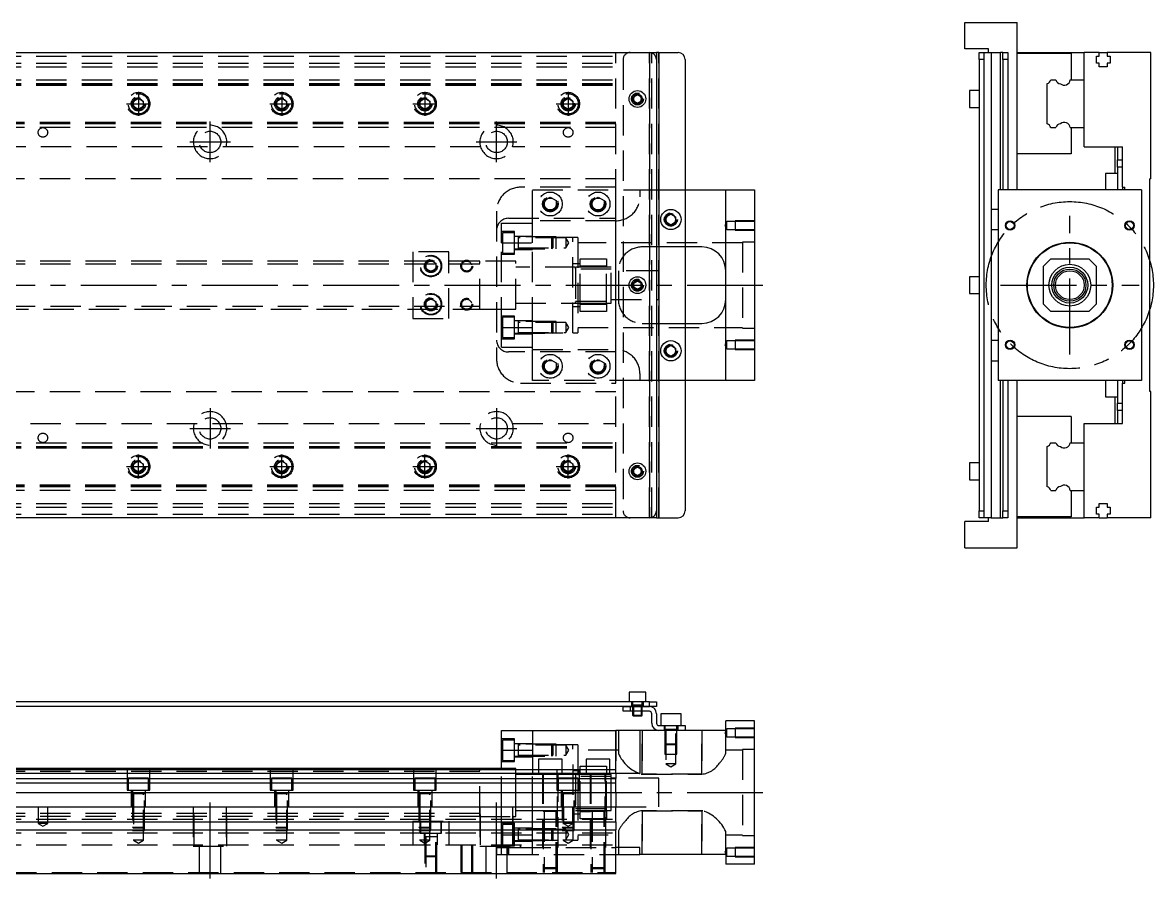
# Model space of a CAD drawing. Extents: x -15 to 942, y -307 to 112.
# Drawn here: x 468.5 to 942.1, y -248.6 to 110 of the extents above; entities that cross this region are included whole.
import ezdxf

# ---------------------------------------------------------------- set-up
doc = ezdxf.new("R2010")
doc.units = 0
doc.linetypes.add('CENTER', pattern=[50.8, 31.75, -6.35, 6.35, -6.35])
doc.linetypes.add('DASHED', pattern=[19.05, 12.7, -6.35])
doc.layers.get('0').update_dxf_attribs({"linetype": 'CONTINUOUS'})
doc.layers.add('CENTER', color=1, linetype='CENTER')

msp = doc.modelspace()

# ---------------------------------------------------------------- linework, layer by layer
at = {"color": 7, "linetype": 'CONTINUOUS'}
for p, q in [((863.1, 110), (885.1, 110)), ((863.1, 99), (863.1, 110)), ((885.1, 40), (885.1, 110)), ((3, 97.5), (731, 97.5)), ((731, 97.5), (734, 97.5)), ((734, 97.5), (734, 94.5)), ((735, 97.5), (734, 97.5)), ((735, 97.5), (735, -97.5)), ((735, 97.5), (743, 97.5)), ((873.1, 99), (863.1, 99)), ((869.1, 97.5), (871.1, 97.5)), ((869.1, 94.5), (869.1, 97.5)), ((871.1, 97.5), (874.1, 97.5)), ((871.1, 97.5), (871.1, 94.5)), ((873.1, 97.5), (873.1, 99)), ((874.1, 97.5), (874.1, 31.75)), ((874.1, 97.5), (878.1, 97.5)), ((878.1, 40), (878.1, 97.5)), ((879.1, 97.5), (878.1, 97.5)), ((879.1, 97.5), (881.1, 97.5)), ((879.1, 94.5), (879.1, 97.5)), ((881.1, 97.5), (881.1, 94.5)), ((885.1, 97.5), (913.1, 97.5)), ((907.6, 97), (885.1, 97)), ((907.6, 97), (907.6, 86)), ((913.1, 86), (913.1, 97.5)), ((919.4, 97.5), (913.1, 97.5)), ((918.25, 96), (919.4, 96)), ((918.25, 93), (918.25, 96)), ((919.4, 97.5), (922.8, 97.5)), ((919.4, 96), (919.4, 97.5)), ((922.8, 97.5), (922.8, 96)), ((941.1, 97.5), (922.8, 97.5)), ((922.8, 96), (923.95, 96)), ((923.95, 96), (923.95, 93)), ((941.1, 44.5), (941.1, 97.5)), ((734, 94.5), (734, -94.5)), ((746, 94.5), (746, -94.5)), ((871.1, 94.5), (869.1, 94.5)), ((869.1, 94.5), (869.1, -94.5)), ((871.1, 94.5), (871.1, -94.5)), ((881.1, 94.5), (879.1, 94.5)), ((879.1, 94.5), (879.1, 40)), ((881.1, 94.5), (881.1, 40)), ((919.4, 93), (918.25, 93)), ((919.4, 91.5), (919.4, 93)), ((922.8, 91.5), (919.4, 91.5)), ((922.8, 93), (922.8, 91.5)), ((923.95, 93), (922.8, 93)), ((899.139608, 86), (901.260392, 86)), ((907.281934, 86), (913.1, 86)), ((913.1, 66), (913.1, 86)), ((913.1, 66), (913.1, 86)), ((865.1, 81.5), (865.1, 78)), ((869.1, 81.5), (865.1, 81.5)), ((897.6, 67.539608), (897.6, 84.460392)), ((724.5, 78.866026), (726, 79.73205)), ((724.5, 77.133974), (724.5, 78.866026)), ((726, 76.26795), (724.5, 77.133974)), ((726, 79.73205), (727.5, 78.866026)), ((727.5, 77.133974), (726, 76.26795)), ((727.5, 78.866026), (727.5, 77.133974)), ((865.1, 78), (865.1, 74.5)), ((865.1, 74.5), (869.1, 74.5)), ((899.139608, 66), (901.260392, 66)), ((907.281934, 66), (913.1, 66)), ((907.6, 66), (907.6, 55)), ((913.1, 58), (913.1, 66)), ((913.1, 58), (929.1, 58)), ((926.1, 46.75), (926.1, 58)), ((927.1, 58), (927.1, 52.5)), ((929.1, 41), (929.1, 58)), ((907.6, 55), (885.1, 55)), ((927.1, 52.5), (929.1, 52.5)), ((927.1, 49.5), (927.1, 52.5)), ((929.1, 49.5), (927.1, 49.5)), ((927.1, 49.5), (927.1, 40)), ((922.1, 46.75), (922.1, 42.5)), ((927.1, 46.75), (922.1, 46.75)), ((941.1, 44.5), (940.6, 44.5)), ((940.6, -44.5), (940.6, 44.5)), ((746.005, 40), (763.005, 40)), ((763.005, -40), (763.005, 40)), ((763.005, 40), (775.005, 40)), ((775.005, 40), (775.005, -40)), ((877.1, 40), (877.1, -40)), ((937.1, 40), (877.1, 40)), ((922.1, 42.5), (922.1, 40)), ((929.1, 41), (930.1, 41)), ((929.1, 41), (929.1, 40)), ((930.1, 40), (930.1, 41)), ((937.1, 40), (937.1, -40)), ((738.005, 28.6547), (740.005, 29.809402)), ((738.005, 26.3453), (738.005, 28.6547)), ((740.005, 29.809402), (742.005, 28.6547)), ((742.005, 28.6547), (742.005, 26.3453)), ((874.1, 31.75), (874.1, 27.5)), ((877.1, 31.75), (874.1, 31.75)), ((740.005, 25.190598), (738.005, 26.3453)), ((742.005, 26.3453), (740.005, 25.190598)), ((874.1, 27.5), (874.1, 23.25)), ((874.1, 23.25), (874.1, -23.25)), ((874.1, 23.25), (877.1, 23.25)), ((753.005, 16), (746.005, 16)), ((899.1, 11), (896.1, 8)), ((899.1, 11), (915.1, 11)), ((918.1, 8), (915.1, 11)), ((896.1, -8), (896.1, 8)), ((918.1, 8), (918.1, -8)), ((724.505, 0.866026), (726.005, 1.73205)), ((724.505, -0.866026), (724.505, 0.866026)), ((726.005, 1.73205), (727.505, 0.866026)), ((727.505, 0.866026), (727.505, -0.866026)), ((865.1, 3.5), (865.1, 0)), ((869.1, 3.5), (865.1, 3.5)), ((726.005, -1.73205), (724.505, -0.866026)), ((727.505, -0.866026), (726.005, -1.73205)), ((865.1, 0), (865.1, -3.5)), ((865.1, -3.5), (869.1, -3.5)), ((896.1, -8), (899.1, -11)), ((915.1, -11), (918.1, -8)), ((915.1, -11), (899.1, -11)), ((746.005, -16), (753.005, -16)), ((874.1, -23.25), (874.1, -27.5)), ((877.1, -23.25), (874.1, -23.25)), ((738.005, -26.3453), (740.005, -25.190598)), ((738.005, -28.6547), (738.005, -26.3453)), ((740.005, -25.190598), (742.005, -26.3453)), ((742.005, -26.3453), (742.005, -28.6547)), ((874.1, -27.5), (874.1, -31.75)), ((740.005, -29.809402), (738.005, -28.6547)), ((742.005, -28.6547), (740.005, -29.809402)), ((874.1, -31.75), (874.1, -97.5)), ((874.1, -31.75), (877.1, -31.75)), ((763.005, -40), (746.005, -40)), ((775.005, -40), (763.005, -40)), ((937.1, -40), (877.1, -40)), ((878.1, -97.5), (878.1, -40)), ((879.1, -40), (879.1, -94.5)), ((881.1, -40), (881.1, -94.5)), ((885.1, -110), (885.1, -40)), ((922.1, -40), (922.1, -42.5)), ((922.1, -42.5), (922.1, -46.75)), ((927.1, -40), (927.1, -49.5)), ((928.7, -39.999994), (928.7, -40.000852)), ((929.1, -40), (929.1, -41)), ((929.1, -58), (929.1, -41)), ((929.1, -41), (930.1, -41)), ((930.1, -41), (930.1, -40)), ((922.1, -46.75), (927.1, -46.75)), ((926.1, -58), (926.1, -46.75)), ((941.1, -44.5), (940.6, -44.5)), ((941.1, -97.5), (941.1, -44.5)), ((927.1, -49.5), (929.1, -49.5)), ((927.1, -52.5), (927.1, -49.5)), ((907.6, -55), (885.1, -55)), ((907.6, -55), (907.6, -66)), ((929.1, -52.5), (927.1, -52.5)), ((927.1, -52.5), (927.1, -58)), ((913.1, -66), (913.1, -58)), ((913.1, -58), (929.1, -58)), ((899.139608, -66), (901.260392, -66)), ((907.281934, -66), (913.1, -66)), ((913.1, -86), (913.1, -66)), ((913.1, -86), (913.1, -66)), ((897.6, -84.460392), (897.6, -67.539608)), ((865.1, -74.5), (865.1, -78)), ((869.1, -74.5), (865.1, -74.5)), ((724.5, -77.133974), (726, -76.26795)), ((724.5, -78.866026), (724.5, -77.133974)), ((726, -79.73205), (724.5, -78.866026)), ((726, -76.26795), (727.5, -77.133974)), ((727.5, -78.866026), (726, -79.73205)), ((727.5, -77.133974), (727.5, -78.866026)), ((865.1, -78), (865.1, -81.5)), ((865.1, -81.5), (869.1, -81.5)), ((899.139608, -86), (901.260392, -86)), ((907.281934, -86), (913.1, -86)), ((907.6, -86), (907.6, -97)), ((913.1, -97.5), (913.1, -86)), ((734, -94.5), (734, -97.5)), ((869.1, -94.5), (871.1, -94.5)), ((869.1, -97.5), (869.1, -94.5)), ((871.1, -94.5), (871.1, -97.5)), ((879.1, -94.5), (881.1, -94.5)), ((879.1, -97.5), (879.1, -94.5)), ((881.1, -94.5), (881.1, -97.5)), ((918.25, -93), (919.4, -93)), ((918.25, -96), (918.25, -93)), ((919.4, -91.5), (922.8, -91.5)), ((919.4, -93), (919.4, -91.5)), ((922.8, -91.5), (922.8, -93)), ((922.8, -93), (923.95, -93)), ((923.95, -93), (923.95, -96)), ((731, -97.5), (3, -97.5)), ((734, -97.5), (731, -97.5)), ((734, -97.5), (735, -97.5)), ((735, -97.5), (743, -97.5)), ((863.1, -110), (863.1, -99)), ((873.1, -99), (863.1, -99)), ((871.1, -97.5), (869.1, -97.5)), ((874.1, -97.5), (871.1, -97.5)), ((873.1, -99), (873.1, -97.5)), ((874.1, -97.5), (878.1, -97.5)), ((878.1, -97.5), (879.1, -97.5)), ((881.1, -97.5), (879.1, -97.5)), ((907.6, -97), (885.1, -97)), ((885.1, -97.5), (913.1, -97.5)), ((919.4, -97.5), (913.1, -97.5)), ((919.4, -96), (918.25, -96)), ((919.4, -97.5), (919.4, -96)), ((919.4, -97.5), (922.8, -97.5)), ((922.8, -96), (922.8, -97.5)), ((923.95, -96), (922.8, -96)), ((941.1, -97.5), (922.8, -97.5)), ((863.1, -110), (885.1, -110)), ((731, -174.55), (442, -174.55)), ((729.505, -170.55), (722.505, -170.55)), ((722.505, -170.55), (722.505, -174.55)), ((729.505, -174.55), (729.505, -170.55)), ((731.005, -176.55), (731.005, -174.55)), ((731.005, -174.55), (734.005, -174.55)), ((734.005, -174.55), (734.005, -176.55)), ((723, -176.55), (442, -176.55)), ((720.005, -178.55), (720.005, -176.55)), ((723.005, -178.55), (720.005, -178.55)), ((723.005, -176.55), (723.005, -178.55)), ((723.005, -176.55), (731.005, -176.55)), ((731.005, -176.55), (723.005, -176.55)), ((731.005, -178.55), (723.005, -178.55)), ((724.005, -178.55), (724.005, -180.2)), ((724.355, -178.55), (724.355, -180.55)), ((727.655, -180.55), (727.655, -178.55)), ((728.005, -180.2), (728.005, -178.55)), ((734.005, -176.55), (731.005, -176.55)), ((732.005, -183.55), (732.005, -179.55)), ((734.005, -179.55), (734.005, -183.55)), ((744.255, -179.55), (735.755, -179.55)), ((735.755, -179.55), (735.755, -184.55)), ((744.255, -184.55), (744.255, -179.55)), ((724.005, -180.2), (728.005, -180.2)), ((724.005, -180.2), (724.355, -180.55)), ((727.655, -180.55), (724.355, -180.55)), ((727.655, -180.55), (728.005, -180.2)), ((735.005, -184.55), (743.005, -184.55)), ((743.005, -186.55), (743.005, -184.55)), ((743.005, -184.55), (746.005, -184.55)), ((746.005, -184.55), (746.005, -186.55)), ((775.005, -182.55), (763.005, -182.55)), ((763.005, -186.55), (763.005, -182.55)), ((775.005, -242.55), (775.005, -182.55)), ((669.005, -186.55), (682.005, -186.55)), ((669.005, -194.76658), (669.005, -186.55)), ((682.005, -186.55), (682.005, -203.05)), ((682.005, -186.55), (717.005, -186.55)), ((717.005, -203.05), (717.005, -186.55)), ((727.005, -186.55), (717.005, -186.55)), ((735.005, -186.55), (727.005, -186.55)), ((727.005, -186.55), (727.005, -204.55)), ((743.005, -186.55), (735.005, -186.55)), ((746.005, -186.55), (743.005, -186.55)), ((763.005, -186.55), (746.005, -186.55)), ((669.005, -194.76658), (682.005, -194.76658)), ((669.005, -203.05), (669.005, -194.76658)), ((694.505, -198.55), (684.505, -198.55)), ((684.505, -198.55), (684.505, -203.05)), ((694.505, -203.05), (694.505, -198.55)), ((714.505, -198.55), (704.505, -198.55)), ((704.505, -198.55), (704.505, -203.05)), ((714.505, -203.05), (714.505, -198.55)), ((660, -202.55), (441.5, -202.55)), ((717, -203.05), (441.5, -203.05)), ((660.005, -202.55), (660, -202.55)), ((660.005, -202.55), (660.005, -203.05)), ((669.005, -202.55), (660.005, -202.55)), ((660.01, -202.55), (660.005, -202.55)), ((717.005, -204.589608), (717.005, -203.05)), ((717, -204.589608), (441.5, -204.589608)), ((441.5, -206.710392), (717, -206.710392)), ((727.005, -204.55), (717.005, -204.55)), ((717.005, -204.589608), (717.005, -206.710392)), ((717.005, -208.620532), (717.005, -206.710392)), ((717, -208.620532), (441.5, -208.620532)), ((717, -212.731934), (441.5, -212.731934)), ((717.005, -212.731934), (717.005, -208.620532)), ((717.005, -212.731934), (717.005, -218.55)), ((17, -218.55), (717, -218.55)), ((717.005, -224.85), (717.005, -218.55)), ((17, -224.85), (717, -224.85)), ((717.005, -224.85), (717.005, -228.25)), ((17, -228.25), (717, -228.25)), ((717.005, -246.55), (717.005, -228.25)), ((727.005, -235.55), (717.005, -235.55)), ((727.005, -238.55), (727.005, -235.55)), ((717.005, -238.55), (727.005, -238.55)), ((763.005, -238.55), (727.005, -238.55)), ((763.005, -238.55), (763.005, -242.55)), ((775.005, -242.55), (763.005, -242.55)), ((17, -246.55), (717, -246.55))]:
    msp.add_line(p, q, dxfattribs=at)
at = {"color": 3, "linetype": 'DASHED'}
for p, q in [((17, 96), (717, 96)), ((717, -97.5), (717, 97.5)), ((731, -97.5), (731, 97.5)), ((731, 97.5), (731, -97.5)), ((732, -97.5), (732, 97.5)), ((735, -97.5), (735, 97.5)), ((17, 93), (717, 93)), ((17, 91.5), (717, 91.5)), ((720, 94.5), (720, -94.5)), ((17, 86), (717, 86)), ((17, 84.460392), (717, 84.460392)), ((17, 84.403994), (717, 84.403994)), ((17, 83.8), (717, 83.8)), ((514.5, 76), (514.534018, 76.411016)), ((515, 77.1547), (517, 78.309402)), ((515, 74.8453), (515, 77.1547)), ((517, 78.309402), (519, 77.1547)), ((519, 77.1547), (519, 74.8453)), ((574.5, 76), (574.534018, 76.411016)), ((575, 77.1547), (577, 78.309402)), ((575, 74.8453), (575, 77.1547)), ((577, 78.309402), (579, 77.1547)), ((579, 77.1547), (579, 74.8453)), ((634.5, 76), (634.534018, 76.411016)), ((635, 77.1547), (637, 78.309402)), ((635, 74.8453), (635, 77.1547)), ((637, 78.309402), (639, 77.1547)), ((639, 77.1547), (639, 74.8453)), ((695, 77.1547), (697, 78.309402)), ((695, 74.8453), (695, 77.1547)), ((697, 78.309402), (699, 77.1547)), ((699, 77.1547), (699, 74.8453)), ((699.483582, 76.286038), (699.5, 76)), ((727.973226, 78.326156), (728, 78)), ((517, 73.690598), (515, 74.8453)), ((519, 74.8453), (517, 73.690598)), ((577, 73.690598), (575, 74.8453)), ((579, 74.8453), (577, 73.690598)), ((637, 73.690598), (635, 74.8453)), ((639, 74.8453), (637, 73.690598)), ((697, 73.690598), (695, 74.8453)), ((699, 74.8453), (697, 73.690598)), ((717, 68.2), (17, 68.2)), ((717, 67.596006), (17, 67.596006)), ((717, 67.539608), (17, 67.539608)), ((717, 66), (17, 66)), ((660.291796, 58), (433.708204, 58)), ((717, 58), (673.708204, 58)), ((717, 44.5), (22.640312, 44.5)), ((717.005, 41), (677.005, 41)), ((682.005, 27), (682.005, 40)), ((682.005, 40), (727.005, 40)), ((717.005, 28), (717.005, 41)), ((727.005, 40), (727.005, 37)), ((727.005, 40), (734.005, 40)), ((734.005, 40), (746.005, 40)), ((687.005, 35.443376), (689.505, 36.886752)), ((687.005, 32.556624), (687.005, 35.443376)), ((689.505, 36.886752), (692.005, 35.443376)), ((692.005, 35.443376), (692.005, 32.556624)), ((692.482798, 34.364306), (692.505, 34)), ((707.005, 35.443376), (709.505, 36.886752)), ((707.005, 32.556624), (707.005, 35.443376)), ((709.505, 36.886752), (712.005, 35.443376)), ((712.005, 35.443376), (712.005, 32.556624)), ((712.482798, 34.364306), (712.505, 34)), ((667.005, 31), (667.005, -31)), ((689.505, 31.113248), (687.005, 32.556624)), ((692.005, 32.556624), (689.505, 31.113248)), ((709.505, 31.113248), (707.005, 32.556624)), ((712.005, 32.556624), (709.505, 31.113248)), ((669.005, 26), (682.005, 26)), ((669.005, 17.78342), (669.005, 26)), ((672.005, 28), (717.005, 28)), ((682.005, 17.78342), (682.005, 27)), ((717.005, 27), (682.005, 27)), ((682.005, 17.78342), (682.005, 26)), ((717.005, -28), (717.005, 28)), ((737.505, 27.5), (737.53189, 27.865682)), ((763.505, 26.65), (762.552372, 25)), ((762.552372, 25), (763.505, 23.35)), ((763.505, 23.35), (763.505, 26.65)), ((767.005, 26.65), (763.505, 26.65)), ((767.005, 26.999994), (767.005, 23.000006)), ((775.005, 26.999994), (767.005, 26.999994)), ((775.005, 26.65), (767.005, 26.65)), ((674.505, 22.42767), (669.005, 22.42767)), ((669.505, 21.92767), (669.505, 13.42767)), ((674.505, 21.92767), (669.505, 21.92767)), ((674.505, 12.92767), (674.505, 22.42767)), ((682.005, 20.42767), (674.505, 20.42767)), ((692.005, 20.177664), (674.505, 20.177664)), ((676.105, 20.177674), (676.105, 15.177664)), ((696.005, 19.77767), (676.105, 19.77767)), ((699.005, 20), (682.005, 20)), ((699.005, 20), (682.005, 20)), ((690.105, 15.17767), (690.105, 20.17767)), ((690.505, 19.77767), (690.105, 20.17767)), ((690.505, 19.77767), (690.505, 15.57767)), ((692.005, 15.177674), (692.005, 20.177664)), ((696.005, 19.77767), (696.005, 15.57767)), ((697.217436, 17.67767), (696.005, 19.77767)), ((699.005, -20), (699.005, 20)), ((701.005, 20), (699.005, 20)), ((701.005, 20), (701.005, -20)), ((763.505, 23.35), (767.005, 23.35)), ((767.005, 23.35), (775.005, 23.35)), ((767.005, 23.000006), (775.005, 23.000006)), ((669.005, -17.78342), (669.005, 17.78342)), ((669.005, 17.78342), (682.005, 17.78342)), ((674.505, 15.177674), (692.005, 15.177674)), ((674.505, 14.92767), (682.005, 14.92767)), ((676.105, 15.57767), (696.005, 15.57767)), ((682.005, -17.78342), (682.005, 17.78342)), ((682.005, -17.78342), (682.005, 17.78342)), ((690.105, 15.17767), (690.505, 15.57767)), ((696.005, 15.57767), (697.217436, 17.67767)), ((770.005, 17.75), (701.005, 17.75)), ((734.005, 16), (728.005, 16)), ((746.005, 16), (734.005, 16)), ((770.005, 18), (770.005, -18)), ((775.005, 18), (770.005, 18)), ((660.005, 10), (382, 10)), ((632, 14), (632, -14)), ((647, 14), (632, 14)), ((637.5, 9.1547), (639.5, 10.309402)), ((639.5, 10.309402), (641.5, 9.1547)), ((647, -14), (647, 14)), ((660.005, -10), (660.005, 10)), ((675.005, 10), (660.005, 10)), ((669.005, 12.92767), (674.505, 12.92767)), ((675.005, 10), (669.005, 10)), ((669.505, 13.42767), (674.505, 13.42767)), ((675.005, -10), (675.005, 10)), ((675.005, -10), (675.005, 10)), ((702.005, 11), (713.005, 11)), ((702.005, 8), (702.005, 11)), ((713.005, 11), (713.005, 8)), ((660, 8.75), (42, 8.75)), ((637.5, 6.8453), (637.5, 9.1547)), ((639.5, 5.690598), (637.5, 6.8453)), ((641.5, 6.8453), (639.5, 5.690598)), ((641.5, 9.1547), (641.5, 6.8453)), ((641.983582, 8.286038), (642, 8)), ((700.01, 7.5), (675.005, 7.5)), ((700, 7.5), (675.005, 7.5)), ((702.005, 9), (699.005, 9)), ((713.005, 7.5), (700, 7.5)), ((700.01, 7.5), (700, 7.5)), ((700.005, 6.950984), (700.005, 7.5)), ((700.005, 7.5), (700.005, 6.951128)), ((700.005, 6.951128), (700.005, -6.950984)), ((715.005, 6.75), (700.005, 6.75)), ((713.005, 7.5), (700.01, 7.5)), ((713.005, 8), (702.005, 8)), ((702.005, -8), (702.005, 8)), ((713.005, -8), (713.005, 8)), ((715.005, 7.5), (713.005, 7.5)), ((715.005, -7.5), (715.005, 7.5)), ((734.005, 6), (715.005, 6)), ((718.005, 6), (718.005, -6)), ((735.005, 6), (734.005, 6)), ((735.005, -6), (735.005, 6)), ((727.978226, 0.326156), (728.005, 0)), ((42, -8.75), (660, -8.75)), ((637.5, -6.8453), (639.5, -5.690598)), ((637.5, -9.1547), (637.5, -6.8453)), ((639.5, -10.309402), (637.5, -9.1547)), ((639.5, -5.690598), (641.5, -6.8453)), ((641.5, -9.1547), (639.5, -10.309402)), ((641.5, -6.8453), (641.5, -9.1547)), ((641.983582, -7.713962), (642, -8)), ((675.005, -7.5), (700.01, -7.5)), ((675.005, -7.5), (700, -7.5)), ((699.005, -9), (702.005, -9)), ((700, -7.5), (713.005, -7.5)), ((700, -7.5), (700.01, -7.5)), ((700.005, -6.75), (715.005, -6.75)), ((700.005, -7.499332), (700.005, -6.950962)), ((700.005, -6.950984), (700.005, -7.5)), ((700.005, -7.5), (700.005, -7.499332)), ((700.01, -7.5), (713.005, -7.5)), ((702.005, -8), (713.005, -8)), ((702.005, -11), (702.005, -8)), ((713.005, -7.5), (715.005, -7.5)), ((713.005, -8), (713.005, -11)), ((715.005, -6), (734.005, -6)), ((734.005, -6), (735.005, -6)), ((382, -10), (660.005, -10)), ((632, -14), (647, -14)), ((660.005, -10), (675.005, -10)), ((669.005, -10), (675.005, -10)), ((674.505, -12.92767), (669.005, -12.92767)), ((669.505, -13.42767), (669.505, -21.92767)), ((674.505, -13.42767), (669.505, -13.42767)), ((674.505, -22.42767), (674.505, -12.92767)), ((713.005, -11), (702.005, -11)), ((669.005, -17.78342), (682.005, -17.78342)), ((669.005, -26), (669.005, -17.78342)), ((682.005, -14.92767), (674.505, -14.92767)), ((692.005, -15.177674), (674.505, -15.177674)), ((676.105, -15.177664), (676.105, -20.177674)), ((696.005, -15.57767), (676.105, -15.57767)), ((682.005, -26), (682.005, -17.78342)), ((682.005, -27), (682.005, -17.78342)), ((690.105, -20.17767), (690.105, -15.17767)), ((690.505, -15.57767), (690.105, -15.17767)), ((690.505, -15.57767), (690.505, -19.77767)), ((692.005, -20.177664), (692.005, -15.177674)), ((696.005, -15.57767), (696.005, -19.77767)), ((697.217436, -17.67767), (696.005, -15.57767)), ((696.005, -19.77767), (697.217436, -17.67767)), ((701.005, -17.75), (770.005, -17.75)), ((728.005, -16), (734.005, -16)), ((734.005, -16), (746.005, -16)), ((770.005, -18), (775.005, -18)), ((669.005, -22.42767), (674.505, -22.42767)), ((669.505, -21.92767), (674.505, -21.92767)), ((674.505, -20.177664), (692.005, -20.177664)), ((674.505, -20.42767), (682.005, -20.42767)), ((676.105, -19.77767), (696.005, -19.77767)), ((682.005, -20), (699.005, -20)), ((682.005, -20), (699.005, -20)), ((690.105, -20.17767), (690.505, -19.77767)), ((699.005, -20), (701.005, -20)), ((763.505, -23.35), (762.552372, -25)), ((763.505, -26.65), (763.505, -23.35)), ((767.005, -23.35), (763.505, -23.35)), ((767.005, -23.000006), (767.005, -26.999994)), ((775.005, -23.000006), (767.005, -23.000006)), ((775.005, -23.35), (767.005, -23.35)), ((669.005, -26), (682.005, -26)), ((717.005, -28), (672.005, -28)), ((682.005, -27), (717.005, -27)), ((682.005, -40), (682.005, -27)), ((717.005, -41), (717.005, -28)), ((737.505, -27.5), (737.53189, -27.134318)), ((762.552372, -25), (763.505, -26.65)), ((763.505, -26.65), (767.005, -26.65)), ((767.005, -26.65), (775.005, -26.65)), ((767.005, -26.999994), (775.005, -26.999994)), ((687.005, -32.556624), (689.505, -31.113248)), ((687.005, -35.443376), (687.005, -32.556624)), ((689.505, -31.113248), (692.005, -32.556624)), ((692.005, -32.556624), (692.005, -35.443376)), ((707.005, -32.556624), (709.505, -31.113248)), ((707.005, -35.443376), (707.005, -32.556624)), ((709.505, -31.113248), (712.005, -32.556624)), ((712.005, -32.556624), (712.005, -35.443376)), ((686.505, -34), (686.525026, -33.653944)), ((689.505, -36.886752), (687.005, -35.443376)), ((692.005, -35.443376), (689.505, -36.886752)), ((706.505, -34), (706.525026, -33.653944)), ((709.505, -36.886752), (707.005, -35.443376)), ((712.005, -35.443376), (709.505, -36.886752)), ((727.005, -37), (727.005, -40)), ((677.005, -41), (717.005, -41)), ((727.005, -40), (682.005, -40)), ((734.005, -40), (727.005, -40)), ((746.005, -40), (734.005, -40)), ((22.640312, -44.5), (717, -44.5)), ((433.708204, -58), (660.291796, -58)), ((673.708204, -58), (717, -58)), ((17, -66), (717, -66)), ((17, -67.539608), (717, -67.539608)), ((17, -67.596006), (717, -67.596006)), ((17, -68.2), (717, -68.2)), ((514.5, -76), (514.534018, -75.588984)), ((515, -74.8453), (517, -73.690598)), ((515, -77.1547), (515, -74.8453)), ((517, -73.690598), (519, -74.8453)), ((519, -74.8453), (519, -77.1547)), ((575, -74.8453), (577, -73.690598)), ((575, -77.1547), (575, -74.8453)), ((577, -73.690598), (579, -74.8453)), ((579, -74.8453), (579, -77.1547)), ((579.483582, -75.713962), (579.5, -76)), ((634.5, -76), (634.534018, -75.588984)), ((635, -74.8453), (637, -73.690598)), ((635, -77.1547), (635, -74.8453)), ((637, -73.690598), (639, -74.8453)), ((639, -74.8453), (639, -77.1547)), ((695, -74.8453), (697, -73.690598)), ((695, -77.1547), (695, -74.8453)), ((697, -73.690598), (699, -74.8453)), ((699, -74.8453), (699, -77.1547)), ((699.483582, -75.713962), (699.5, -76)), ((517, -78.309402), (515, -77.1547)), ((519, -77.1547), (517, -78.309402)), ((577, -78.309402), (575, -77.1547)), ((579, -77.1547), (577, -78.309402)), ((637, -78.309402), (635, -77.1547)), ((639, -77.1547), (637, -78.309402)), ((697, -78.309402), (695, -77.1547)), ((699, -77.1547), (697, -78.309402)), ((727.973226, -77.673844), (728, -78)), ((717, -83.8), (17, -83.8)), ((717, -84.403994), (17, -84.403994)), ((717, -84.460392), (17, -84.460392)), ((717, -86), (717, -84.460392)), ((717, -86), (17, -86)), ((17, -91.5), (717, -91.5)), ((17, -93), (717, -93)), ((17, -96), (717, -96)), ((723.505, -174.55), (723.505, -176.55)), ((724.005, -174.55), (724.005, -178.55)), ((728.005, -178.55), (728.005, -174.55)), ((728.505, -176.55), (728.505, -174.55)), ((720.005, -176.55), (723.005, -176.55)), ((728.005006, -175.95), (724.004994, -175.95)), ((724.005006, -176.55), (724.005006, -178.55)), ((724.355, -175.95), (724.355, -178.55)), ((727.655, -178.55), (727.655, -175.95)), ((728.004994, -178.55), (728.004994, -176.55)), ((737.255, -184.55), (737.255, -186.55)), ((737.505006, -184.55), (737.505006, -196.55)), ((742.504994, -196.55), (742.504994, -184.55)), ((742.755, -186.55), (742.755, -184.55)), ((717.005, -186.55), (717.005, -203.05)), ((718.005, -186.55), (718.005, -195.844836)), ((728.005, -204.864786), (728.005, -186.55)), ((728.005, -186.55), (728.005, -204.864786)), ((742.505006, -186.15), (737.504994, -186.15)), ((737.905, -186.15), (737.905, -200.55)), ((742.105, -200.55), (742.105, -186.15)), ((753.005, -186.55), (753.005, -204.864786)), ((753.005, -204.864786), (753.005, -186.55)), ((763.505, -185.9), (762.552372, -187.55)), ((762.552372, -187.55), (763.505, -189.2)), ((763.005, -195.844836), (763.005, -186.55)), ((763.505, -189.2), (763.505, -185.9)), ((767.005, -185.9), (763.505, -185.9)), ((763.505, -189.2), (767.005, -189.2)), ((767.005, -185.550006), (767.005, -189.549994)), ((775.005, -185.550006), (767.005, -185.550006)), ((775.005, -185.9), (767.005, -185.9)), ((767.005, -189.2), (775.005, -189.2)), ((674.505, -190.12233), (669.005, -190.12233)), ((669.505, -190.62233), (669.505, -194.87233)), ((674.505, -190.62233), (669.505, -190.62233)), ((674.505, -199.62233), (674.505, -190.12233)), ((682.005, -192.12233), (674.505, -192.12233)), ((692.005, -192.372336), (674.505, -192.372336)), ((676.105, -192.372326), (676.105, -197.372336)), ((696.005, -192.77233), (676.105, -192.77233)), ((699.005, -192.55), (682.005, -192.55)), ((690.105, -194.87233), (690.105, -192.37233)), ((690.505, -192.77233), (690.105, -192.37233)), ((690.505, -192.77233), (690.505, -194.87233)), ((692.005, -197.372326), (692.005, -192.372336)), ((696.005, -192.77233), (696.005, -194.87233)), ((697.217436, -194.87233), (696.005, -192.77233)), ((699.105, -232.55), (699.005, -192.55)), ((701.005, -192.55), (699.005, -192.55)), ((701.005, -192.55), (701.005, -232.55)), ((737.505, -192.15), (742.505, -192.15)), ((737.505, -192.15), (737.905, -192.55)), ((742.105, -192.55), (737.905, -192.55)), ((742.105, -192.55), (742.505, -192.15)), ((767.005, -189.549994), (775.005, -189.549994)), ((669.505, -194.87233), (669.505, -199.12233)), ((674.505, -197.372326), (692.005, -197.372326)), ((674.505, -197.62233), (682.005, -197.62233)), ((676.105, -196.97233), (696.005, -196.97233)), ((690.105, -197.37233), (690.105, -194.87233)), ((690.105, -197.37233), (690.505, -196.97233)), ((690.505, -194.87233), (690.505, -196.97233)), ((696.005, -194.87233), (696.005, -196.97233)), ((696.005, -196.97233), (697.217436, -194.87233)), ((718.005, -194.8), (701.005, -194.8)), ((718.005, -195.844836), (718.04124, -196.174956)), ((737.505006, -196.55), (742.504994, -196.55)), ((762.885924, -196.480348), (762.97686, -196.133354)), ((762.97686, -196.133354), (763.005, -195.844836)), ((770.005, -194.8), (763.005, -194.8)), ((770.005, -194.55), (770.005, -230.55)), ((775.005, -194.55), (770.005, -194.55)), ((512.25, -203.05), (512.25, -211.55)), ((521.75, -211.55), (521.75, -203.05)), ((572.25, -203.05), (572.25, -211.55)), ((581.75, -211.55), (581.75, -203.05)), ((632.25, -203.05), (632.25, -211.55)), ((641.75, -211.55), (641.75, -203.05)), ((660.005, -202.550502), (660.005, -202.55)), ((660.005, -222.55), (660.005, -203.047168)), ((669.005, -199.62233), (674.505, -199.62233)), ((675.005, -202.55), (669.005, -202.55)), ((669.005, -218.55), (669.005, -203.05)), ((669.505, -199.12233), (674.505, -199.12233)), ((675.005, -203.05), (675.005, -202.55)), ((675.005, -212.55), (675.005, -203.05)), ((682.005, -203.05), (682.005, -204.55)), ((684.505, -203.05), (684.505, -204.55)), ((692.25, -203.05), (692.25, -211.55)), ((694.505, -204.55), (694.505, -203.05)), ((702.005, -203.55), (699.005, -203.55)), ((701.75, -211.55), (701.75, -203.05)), ((702.005, -201.55), (713.005, -201.55)), ((702.005, -203.05), (702.005, -201.55)), ((702.005, -204.55), (702.005, -203.05)), ((704.505, -203.05), (704.505, -204.55)), ((713.005, -201.55), (713.005, -203.05)), ((713.005, -203.05), (713.005, -204.55)), ((714.505, -204.55), (714.505, -203.05)), ((742.105, -200.55), (737.905, -200.55)), ((737.905, -200.55), (740.005, -201.762436)), ((740.005, -201.762436), (742.105, -200.55)), ((660, -203.8), (42, -203.8)), ((521.25, -206.55), (512.75, -206.55)), ((512.75, -206.55), (512.75, -211.55)), ((521.25, -211.55), (521.25, -206.55)), ((581.25, -206.55), (572.75, -206.55)), ((572.75, -206.55), (572.75, -211.55)), ((581.25, -211.55), (581.25, -206.55)), ((641.25, -206.55), (632.75, -206.55)), ((632.75, -206.55), (632.75, -211.55)), ((641.25, -211.55), (641.25, -206.55)), ((682.005, -205.05), (675.005, -205.05)), ((682.005, -218.55), (682.005, -204.55)), ((717.005, -204.55), (682.005, -204.55)), ((686.505, -205.05), (682.005, -205.05)), ((686.255, -204.55), (686.255, -235.55)), ((686.504923, -204.55), (686.505006, -246.05)), ((692.505, -205.05), (686.505, -205.05)), ((692.504994, -246.05), (692.505077, -204.55)), ((699.005, -205.05), (692.505, -205.05)), ((701.25, -206.55), (692.75, -206.55)), ((692.75, -206.55), (692.75, -211.55)), ((692.755, -206.55), (692.755, -204.55)), ((700.005, -205.05), (699.005, -205.05)), ((700.005, -205.05), (700, -220.05)), ((715.005, -205.8), (700.00475, -205.8)), ((702.005, -205.05), (700.005, -205.05)), ((701.25, -211.55), (701.25, -206.55)), ((702.005, -220.55), (702.005, -204.55)), ((706.505, -205.05), (702.005, -205.05)), ((706.255, -204.55), (706.255, -235.55)), ((706.504923, -204.55), (706.505006, -246.05)), ((712.505, -205.05), (706.505, -205.05)), ((712.504994, -246.05), (712.505077, -204.55)), ((713.005, -205.05), (712.505, -205.05)), ((712.755, -235.55), (712.755, -204.55)), ((713.005, -220.55), (713.005, -204.55)), ((715.005, -205.05), (713.005, -205.05)), ((715.005, -212.55), (715.005, -205.05)), ((717.005, -206.55), (715.005, -206.55)), ((735.005, -206.55), (717.005, -206.55)), ((727.621488, -204.849422), (728.005, -204.864786)), ((753.005, -204.864786), (728.005, -204.864786)), ((728.005, -204.864786), (753.005, -204.864786)), ((735.005, -212.55), (735.005, -206.55)), ((512.25, -211.55), (521.75, -211.55)), ((514, -211.55), (514, -218.55)), ((514.500006, -211.55), (514.500006, -228.55)), ((519.499994, -228.55), (519.499994, -211.55)), ((520, -218.55), (520, -211.55)), ((572.25, -211.55), (581.75, -211.55)), ((574, -211.55), (574, -218.55)), ((574.500006, -211.55), (574.500006, -228.55)), ((579.499994, -228.55), (579.499994, -211.55)), ((580, -218.55), (580, -211.55)), ((632.25, -211.55), (641.75, -211.55)), ((634, -211.55), (634, -218.55)), ((634.500006, -211.55), (634.500006, -228.55)), ((639.499994, -228.55), (639.499994, -211.55)), ((640, -218.55), (640, -211.55)), ((660.005, -212.750066), (660.005, -212.349938)), ((675.005, -218.55), (675.005, -212.55)), ((692.25, -211.55), (701.75, -211.55)), ((692.755, -235.55), (692.755, -211.55)), ((694, -211.55), (694, -218.55)), ((694.500006, -211.55), (694.500006, -228.55)), ((699.499994, -228.55), (699.499994, -211.55)), ((700, -218.55), (700, -211.55)), ((715.005, -220.05), (715.005, -212.55)), ((735.005, -218.55), (735.005, -212.55)), ((519.500006, -213.15), (514.499994, -213.15)), ((514.9, -213.15), (514.9, -232.55)), ((519.1, -232.55), (519.1, -213.15)), ((579.500006, -213.15), (574.499994, -213.15)), ((574.9, -213.15), (574.9, -232.55)), ((579.1, -232.55), (579.1, -213.15)), ((639.500006, -213.15), (634.499994, -213.15)), ((634.9, -213.15), (634.9, -232.55)), ((639.1, -232.55), (639.1, -213.15)), ((699.500006, -213.15), (694.499994, -213.15)), ((694.9, -213.15), (694.9, -232.55)), ((699.1, -232.55), (699.1, -213.15)), ((660, -221.3), (42, -221.3)), ((660, -222.55), (42, -222.55)), ((475, -218.55), (475, -225.55)), ((479, -225.55), (479, -218.55)), ((540, -218.55), (540, -235.05)), ((540.291796, -234.55), (540.291796, -218.55)), ((553.708204, -218.55), (553.708204, -234.55)), ((554, -235.05), (554, -218.55)), ((660, -218.55), (660, -235.05)), ((660, -222.55), (660.005, -222.55)), ((660.005, -222.55), (660.296796, -222.55)), ((660.005, -222.55), (673.713204, -222.55)), ((660.005, -222.55), (660.01, -222.55)), ((660.291796, -234.55), (660.291796, -218.55)), ((669.005, -224.85), (669.005, -218.55)), ((673.708204, -218.55), (673.708204, -234.55)), ((673.713204, -218.55), (673.713204, -224.85)), ((673.713204, -222.55), (675.005, -222.55)), ((674, -235.05), (674, -218.55)), ((674.005, -235.05), (674.005, -218.55)), ((675.005, -222.55), (675.005, -218.55)), ((675.005, -220.05), (682.005, -220.05)), ((682.005, -224.85), (682.005, -218.55)), ((682.005, -220.05), (700.01, -220.05)), ((692.505006, -220.55), (686.504994, -220.55)), ((687.005, -220.55), (687.005, -246.05)), ((692.005, -246.05), (692.005, -220.55)), ((695.005, -218.55), (695.005, -225.55)), ((699.005, -225.55), (699.005, -218.55)), ((699.005, -221.55), (702.005, -221.55)), ((700, -220.05), (713.005, -220.05)), ((700.005, -219.3), (715.005, -219.3)), ((700.01, -220.05), (713.005, -220.05)), ((702.005, -220.55), (706.40499, -220.55)), ((702.005, -223.55), (702.005, -220.55)), ((712.505006, -220.55), (706.504994, -220.55)), ((707.005, -220.55), (707.005, -246.05)), ((712.005, -246.05), (712.005, -220.55)), ((713.005, -220.05), (715.005, -220.05)), ((713.005, -220.55), (713.005, -223.55)), ((717.005, -218.55), (735.005, -218.55)), ((728.005, -220.235214), (753.005, -220.235214)), ((753.005, -220.235214), (728.005, -220.235214)), ((728.005, -238.55), (728.005, -220.235214)), ((728.005, -220.235214), (728.005, -238.55)), ((753.005, -220.235214), (753.005, -238.55)), ((753.005, -238.55), (753.005, -220.235214)), ((753.388512, -220.250578), (753.005, -220.235214)), ((17, -223.7), (717, -223.7)), ((479, -225.55), (475, -225.55)), ((475, -225.55), (477, -226.7047)), ((477, -226.7047), (479, -225.55)), ((514.5, -227.15), (519.5, -227.15)), ((514.5, -227.15), (514.9, -227.55)), ((519.1, -227.55), (519.5, -227.15)), ((574.5, -227.15), (579.5, -227.15)), ((574.5, -227.15), (574.9, -227.55)), ((579.1, -227.55), (579.5, -227.15)), ((632, -224.55), (632, -234.55)), ((632, -224.55), (647, -224.55)), ((634.5, -227.15), (639.5, -227.15)), ((634.5, -227.15), (634.9, -227.55)), ((635, -229.55), (635, -224.55)), ((635.25, -229.55), (635.25, -224.55)), ((639.1, -227.55), (639.5, -227.15)), ((643.75, -229.55), (643.75, -224.55)), ((644, -229.55), (644, -224.55)), ((647, -224.55), (647, -234.55)), ((669.005, -228.25), (669.005, -224.85)), ((674.505, -225.47767), (669.005, -225.47767)), ((669.505, -225.97767), (669.505, -228.25)), ((673.713204, -225.97767), (669.505, -225.97767)), ((673.713204, -224.85), (673.713204, -228.25)), ((674.505, -225.97767), (673.713204, -225.97767)), ((674.505, -234.97767), (674.505, -225.47767)), ((682.005, -228.25), (682.005, -224.85)), ((694.5, -227.15), (699.5, -227.15)), ((694.5, -227.15), (694.9, -227.55)), ((699.005, -225.55), (695.005, -225.55)), ((695.005, -225.55), (697.005, -226.7047)), ((697.005, -226.7047), (699.005, -225.55)), ((699.1, -227.55), (699.5, -227.15)), ((713.005, -223.55), (702.005, -223.55)), ((17, -229.4), (717, -229.4)), ((514.500006, -228.55), (519.499994, -228.55)), ((519.1, -227.55), (514.9, -227.55)), ((574.500006, -228.55), (579.499994, -228.55)), ((579.1, -227.55), (574.9, -227.55)), ((634.500006, -228.55), (639.499994, -228.55)), ((639.1, -227.55), (634.9, -227.55)), ((635, -229.55), (644, -229.55)), ((636.75, -229.55), (636.75, -234.55)), ((642.000006, -231.15), (636.999994, -231.15)), ((642.000006, -231.15), (636.999994, -231.15)), ((636.999996, -229.55), (637.000006, -246.05)), ((637.4, -231.15), (637.4, -246.05)), ((641.6, -246.05), (641.6, -231.15)), ((641.999994, -246.05), (642.000004, -229.55)), ((642.25, -234.55), (642.25, -229.55)), ((669.005, -230.33342), (669.005, -228.25)), ((669.005, -230.33342), (673.713204, -230.33342)), ((669.005, -234.55), (669.005, -230.33342)), ((669.505, -228.25), (669.505, -230.22767)), ((669.505, -230.22767), (669.505, -234.47767)), ((673.713204, -228.25), (673.713204, -234.55)), ((673.713204, -230.33342), (682.005, -230.33342)), ((682.005, -227.47767), (674.505, -227.47767)), ((692.005, -227.727674), (674.505, -227.727674)), ((676.105, -227.727664), (676.105, -232.727674)), ((696.005, -228.12767), (676.105, -228.12767)), ((682.005, -235.55), (682.005, -228.25)), ((690.105, -228.25), (690.105, -227.72767)), ((690.505, -228.12767), (690.105, -227.72767)), ((690.105, -230.22767), (690.105, -228.25)), ((690.105, -232.72767), (690.105, -230.22767)), ((690.505, -228.12767), (690.505, -228.25)), ((690.505, -228.25), (690.505, -230.22767)), ((690.505, -230.22767), (690.505, -232.32767)), ((694.500006, -228.55), (699.499994, -228.55)), ((699.1, -227.55), (694.9, -227.55)), ((696.005, -228.12767), (696.005, -230.22767)), ((697.217436, -230.22767), (696.005, -228.12767)), ((696.005, -230.22767), (696.005, -232.32767)), ((696.005, -232.32767), (697.217436, -230.22767)), ((701.005, -230.3), (718.005, -230.3)), ((718.03314, -228.966646), (718.005, -229.255164)), ((718.005, -229.255164), (718.005, -238.55)), ((718.124076, -228.619652), (718.03314, -228.966646)), ((763.005, -229.255164), (762.96876, -228.925044)), ((763.005, -238.55), (763.005, -229.255164)), ((763.005, -230.3), (770.005, -230.3)), ((770.005, -230.55), (775.005, -230.55)), ((17, -234.55), (717, -234.55)), ((519.1, -232.55), (514.9, -232.55)), ((514.9, -232.55), (517, -233.762436)), ((517, -233.762436), (519.1, -232.55)), ((540, -235.05), (554, -235.05)), ((542.5, -235.05), (542.5, -246.55)), ((551.5, -246.55), (551.5, -235.05)), ((579.1, -232.55), (574.9, -232.55)), ((574.9, -232.55), (577, -233.762436)), ((577, -233.762436), (579.1, -232.55)), ((639.1, -232.55), (634.9, -232.55)), ((634.9, -232.55), (637, -233.762436)), ((637, -233.762436), (639.1, -232.55)), ((652.000006, -234.55), (652.000006, -246.05)), ((652.4, -234.55), (652.4, -246.05)), ((656.6, -246.05), (656.6, -234.55)), ((656.999994, -246.05), (656.999994, -234.55)), ((660, -235.05), (674, -235.05)), ((662.5, -235.05), (662.5, -246.55)), ((667.005, -234.55), (667.005, -235.55)), ((667.005, -235.55), (677.005, -235.55)), ((667.005, -235.55), (667.005, -238.55)), ((669.005, -238.55), (669.005, -234.55)), ((669.005, -234.97767), (674.505, -234.97767)), ((669.505, -234.47767), (673.713204, -234.47767)), ((671.5, -246.55), (671.5, -235.05)), ((672.005, -238.55), (672.005, -235.55)), ((672.005, -235.55), (672.005, -238.55)), ((673.713204, -234.47767), (674.505, -234.47767)), ((674.505, -232.727664), (692.005, -232.727664)), ((674.505, -232.97767), (682.005, -232.97767)), ((676.105, -232.32767), (696.005, -232.32767)), ((677.005, -235.55), (677.005, -234.55)), ((677.005, -234.55), (677.005, -235.55)), ((677.005, -235.55), (717.005, -235.55)), ((682.005, -232.55), (686.505, -232.55)), ((682.005, -238.55), (682.005, -235.55)), ((687.005, -232.55), (690.28267, -232.55)), ((690.105, -232.72767), (690.505, -232.32767)), ((690.28267, -232.55), (692.005, -232.55)), ((692.005, -232.55), (692.505, -232.55)), ((699.1, -232.55), (694.9, -232.55)), ((694.9, -232.55), (697, -233.762436)), ((697, -233.762436), (699.1, -232.55)), ((699.105, -232.55), (701.005, -232.55)), ((763.505, -235.9), (762.552372, -237.55)), ((763.505, -239.2), (763.505, -235.9)), ((767.005, -235.9), (763.505, -235.9)), ((767.005, -235.550006), (767.005, -239.549994)), ((775.005, -235.550006), (767.005, -235.550006)), ((775.005, -235.9), (767.005, -235.9)), ((637, -239.15), (642, -239.15)), ((637, -239.15), (637.4, -239.55)), ((641.6, -239.55), (637.4, -239.55)), ((641.6, -239.55), (642, -239.15)), ((667.005, -238.55), (672.005, -238.55)), ((672.005, -238.55), (717.005, -238.55)), ((762.552372, -237.55), (763.505, -239.2)), ((763.505, -239.2), (767.005, -239.2)), ((767.005, -239.2), (775.005, -239.2)), ((767.005, -239.549994), (775.005, -239.549994)), ((23.499992, -246.05), (717, -246.05)), ((686.505, -244.05), (692.505, -244.05)), ((686.505, -244.05), (687.005, -244.55)), ((692.005, -244.55), (687.005, -244.55)), ((692.005, -244.55), (692.505, -244.05)), ((706.505, -244.05), (712.505, -244.05)), ((706.505, -244.05), (707.005, -244.55)), ((712.005, -244.55), (707.005, -244.55)), ((712.005, -244.55), (712.505, -244.05))]:
    msp.add_line(p, q, dxfattribs=at)
for centre, radius in [((517, 76), 4.75), ((577, 76), 4.75), ((637, 76), 4.75), ((697, 76), 4.75), ((517, 76), 4.25), ((517, 76), 3), ((517, 76), 2.5), ((517, 76), 2.1), ((577, 76), 4.25), ((577, 76), 3), ((577, 76), 2.5), ((577, 76), 2.1), ((637, 76), 4.25), ((637, 76), 3), ((637, 76), 2.5), ((637, 76), 2.1), ((697, 76), 4.25), ((697, 76), 3), ((697, 76), 2.5), ((697, 76), 2.1), ((726, 78), 2.5), ((726, 78), 2), ((477, 64), 2), ((547, 60), 4.5), ((667, 60), 4.5), ((697, 64), 2), ((689.505, 34), 5), ((709.505, 34), 5), ((689.505, 34), 3.25), ((689.505, 34), 3), ((689.505, 34), 2.5), ((709.505, 34), 3.25), ((709.505, 34), 3), ((709.505, 34), 2.5), ((740.005, 27.5), 2.75), ((740.005, 27.5), 2.5), ((639.5, 8), 4.5), ((639.5, 8), 4.25), ((639.5, 8), 2.75), ((639.5, 8), 2.5), ((639.5, 8), 2.1), ((654.5, 8), 2.5), ((654.5, 8), 2.1), ((726.005, 0), 2.5), ((726.005, 0), 2), ((639.5, -8), 4.5), ((639.5, -8), 4.25), ((639.5, -8), 2.75), ((639.5, -8), 2.5), ((639.5, -8), 2.1), ((654.5, -8), 2.5), ((654.5, -8), 2.1), ((740.005, -27.5), 2.75), ((740.005, -27.5), 2.5), ((689.505, -34), 5), ((689.505, -34), 3.25), ((689.505, -34), 3), ((689.505, -34), 2.5), ((709.505, -34), 5), ((709.505, -34), 3.25), ((709.505, -34), 3), ((709.505, -34), 2.5), ((547, -60), 4.5), ((667, -60), 4.5), ((477, -64), 2), ((697, -64), 2), ((517, -76), 4.75), ((517, -76), 4.25), ((517, -76), 3), ((517, -76), 2.5), ((517, -76), 2.1), ((577, -76), 4.75), ((577, -76), 4.25), ((577, -76), 3), ((577, -76), 2.5), ((577, -76), 2.1), ((637, -76), 4.75), ((637, -76), 4.25), ((637, -76), 3), ((637, -76), 2.5), ((637, -76), 2.1), ((697, -76), 4.75), ((697, -76), 4.25), ((697, -76), 3), ((697, -76), 2.5), ((697, -76), 2.1), ((726, -78), 2.5), ((726, -78), 2)]:
    msp.add_circle(centre, radius, dxfattribs=at)
at = {"color": 7, "linetype": 'CONTINUOUS'}
for centre, radius in [((726, 78), 3.5), ((740.005, 27.5), 4.25), ((882.1, 25), 1.65), ((932.1, 25), 1.65), ((907.1, 0), 18), ((907.1, 0), 17.75), ((907.1, 0), 8.75), ((907.1, 0), 7.5), ((907.1, 0), 6.75), ((907.1, 0), 6), ((726.005, 0), 3.5), ((740.005, -27.5), 4.25), ((882.1, -25), 1.65), ((932.1, -25), 1.65), ((726, -78), 3.5)]:
    msp.add_circle(centre, radius, dxfattribs=at)
at = {"color": 3, "linetype": 'CONTINUOUS'}
for centre in [(882.1, 25), (932.1, 25), (882.1, -25), (932.1, -25)]:
    msp.add_circle(centre, 2, dxfattribs=at)
at = {"color": 3, "linetype": 'DASHED'}
for centre, radius, start, end in [((723, 94.5), 3, 90, 180), ((547, 60), 7, 343.39845, 196.60155), ((667, 60), 7, 343.39845, 196.60155), ((547, 60), 7, 196.60155, 343.39845), ((667, 60), 7, 196.60155, 343.39845), ((677.005, 31), 10, 90, 180), ((717.005, 37), 10, 270, 0), ((672.005, 23), 5, 90, 180), ((728.005, 6), 10, 90, 180), ((728.005, -6), 10, 180, 270), ((672.005, -23), 5, 180, 270), ((717.005, -37), 10, 0, 90), ((677.005, -31), 10, 180, 270), ((547, -60), 7, 16.60155, 163.39845), ((667, -60), 7, 16.60155, 163.39845), ((547, -60), 7, 163.39845, 16.60155), ((667, -60), 7, 163.39845, 16.60155), ((723, -94.5), 3, 180, 270), ((732.411354, -189.931862), 15.667687, 203.48252767, 252.19873987), ((751.187846, -191.350744), 12.773326, 315.03444464, 336.32256147), ((751.895481, -195.026875), 9.900279, 276.43462492, 327.2861536), ((729.114519, -230.073125), 9.900279, 96.43462492, 147.2861536), ((748.598646, -235.168138), 15.667687, 23.48252767, 72.19873987), ((729.822154, -233.749256), 12.773326, 135.03444464, 156.32256147)]:
    msp.add_arc(centre, radius, start, end, dxfattribs=at)
at = {"color": 7, "linetype": 'CONTINUOUS'}
for centre, radius, start, end in [((731, 94.5), 3, 0, 90), ((743, 94.5), 3, 0, 90), ((897.1, 86.5), 2.1, 283.774147, 346.225853), ((903.3, 86.5), 2.1, 193.774147, 266.465409), ((904.8, 86.3), 2.5, 229.323534, 353.107897), ((726, 78), 1.65, 155.380023, 180), ((726, 78), 1.65, 180, 204.619977), ((726, 78), 1.65, 144.619977, 155.380023), ((726, 78), 1.65, 204.619977, 215.380023), ((726, 78), 1.65, 95.380023, 144.619977), ((726, 78), 1.65, 215.380023, 264.619977), ((726, 78), 1.65, 84.619977, 95.380023), ((726, 78), 1.65, 264.619977, 275.380023), ((726, 78), 1.65, 35.380023, 84.619977), ((726, 78), 1.65, 275.380023, 324.619977), ((726, 78), 1.65, 24.619977, 35.380023), ((726, 78), 1.65, 324.619977, 335.380023), ((726, 78), 1.65, 335.380023, 24.619977), ((897.1, 65.5), 2.1, 13.774147, 76.225853), ((903.3, 65.5), 2.1, 93.534591, 166.225853), ((904.8, 65.7), 2.5, 6.892103, 130.676466), ((740.005, 27.5), 2.1, 137.75279, 162.24721), ((740.005, 27.5), 2.1, 102.24721, 137.75279), ((740.005, 27.5), 2.1, 77.75279, 102.24721), ((740.005, 27.5), 2.1, 42.24721, 77.75279), ((740.005, 27.5), 2.1, 17.75279, 42.24721), ((740.005, 27.5), 2.1, 162.24721, 180), ((740.005, 27.5), 2.1, 180, 197.75279), ((740.005, 27.5), 2.1, 197.75279, 222.24721), ((740.005, 27.5), 2.1, 222.24721, 257.75279), ((740.005, 27.5), 2.1, 257.75279, 282.24721), ((740.005, 27.5), 2.1, 282.24721, 317.75279), ((740.005, 27.5), 2.1, 317.75279, 342.24721), ((740.005, 27.5), 2.1, 342.24721, 17.75279), ((753.005, 6), 10, 0, 90), ((726.005, 0), 1.65, 155.380023, 180), ((726.005, 0), 1.65, 180, 204.619977), ((726.005, 0), 1.65, 144.619977, 155.380023), ((726.005, 0), 1.65, 95.380023, 144.619977), ((726.005, 0), 1.65, 84.619977, 95.380023), ((726.005, 0), 1.65, 35.380023, 84.619977), ((726.005, 0), 1.65, 24.619977, 35.380023), ((726.005, 0), 1.65, 335.380023, 24.619977), ((726.005, 0), 1.65, 204.619977, 215.380023), ((726.005, 0), 1.65, 215.380023, 264.619977), ((726.005, 0), 1.65, 264.619977, 275.380023), ((726.005, 0), 1.65, 275.380023, 324.619977), ((726.005, 0), 1.65, 324.619977, 335.380023), ((753.005, -6), 10, 270, 0), ((740.005, -27.5), 2.1, 162.24721, 180), ((740.005, -27.5), 2.1, 180, 197.75279), ((740.005, -27.5), 2.1, 137.75279, 162.24721), ((740.005, -27.5), 2.1, 197.75279, 222.24721), ((740.005, -27.5), 2.1, 102.24721, 137.75279), ((740.005, -27.5), 2.1, 77.75279, 102.24721), ((740.005, -27.5), 2.1, 42.24721, 77.75279), ((740.005, -27.5), 2.1, 17.75279, 42.24721), ((740.005, -27.5), 2.1, 317.75279, 342.24721), ((740.005, -27.5), 2.1, 342.24721, 17.75279), ((740.005, -27.5), 2.1, 222.24721, 257.75279), ((740.005, -27.5), 2.1, 257.75279, 282.24721), ((740.005, -27.5), 2.1, 282.24721, 317.75279), ((897.1, -65.5), 2.1, 283.774147, 346.225853), ((903.3, -65.5), 2.1, 193.774147, 266.465409), ((904.8, -65.7), 2.5, 229.323534, 353.107897), ((726, -78), 1.65, 155.380023, 180), ((726, -78), 1.65, 180, 204.619977), ((726, -78), 1.65, 144.619977, 155.380023), ((726, -78), 1.65, 204.619977, 215.380023), ((726, -78), 1.65, 95.380023, 144.619977), ((726, -78), 1.65, 215.380023, 264.619977), ((726, -78), 1.65, 84.619977, 95.380023), ((726, -78), 1.65, 264.619977, 275.380023), ((726, -78), 1.65, 35.380023, 84.619977), ((726, -78), 1.65, 275.380023, 324.619977), ((726, -78), 1.65, 24.619977, 35.380023), ((726, -78), 1.65, 324.619977, 335.380023), ((726, -78), 1.65, 335.380023, 24.619977), ((897.1, -86.5), 2.1, 13.774147, 76.225853), ((903.3, -86.5), 2.1, 93.534591, 166.225853), ((904.8, -86.3), 2.5, 6.892103, 130.676466), ((731, -94.5), 3, 270, 0), ((743, -94.5), 3, 270, 0), ((731.005, -179.55), 3, 0, 90), ((731.005, -179.55), 1, 0, 90), ((735.005, -183.55), 3, 180, 270), ((735.005, -183.55), 1, 180, 270)]:
    msp.add_arc(centre, radius, start, end, dxfattribs=at)
at = {"layer": 'CENTER', "color": 1, "linetype": 'CENTER'}
for p, q in [((517, 81), (517, 71)), ((577, 81), (577, 71)), ((637, 81), (637, 71)), ((697, 81), (697, 71)), ((512, 76), (522, 76)), ((572, 76), (582, 76)), ((632, 76), (642, 76)), ((692, 76), (702, 76)), ((547, 51.5), (547, 68.5)), ((667, 51.5), (667, 68.5)), ((538.5, 60), (555.5, 60)), ((658.5, 60), (675.5, 60)), ((907.1, -29), (907.1, 29)), ((-15.168461, 0), (784.454308, 0)), ((878.1, 0), (936.1, 0)), ((547, -51.5), (547, -68.5)), ((667, -51.5), (667, -68.5)), ((538.5, -60), (555.5, -60)), ((658.5, -60), (675.5, -60)), ((517, -81), (517, -71)), ((577, -81), (577, -71)), ((637, -81), (637, -71)), ((697, -81), (697, -71)), ((512, -76), (522, -76)), ((572, -76), (582, -76)), ((632, -76), (642, -76)), ((692, -76), (702, -76)), ((-15.168461, -212.55), (784.454308, -212.55)), ((547, -248.55), (547, -216.55)), ((667, -248.55), (667, -216.55))]:
    msp.add_line(p, q, dxfattribs=at)
msp.add_circle((907.1, 0), 35.000001, dxfattribs=at)

doc.saveas('drawing.dxf')
